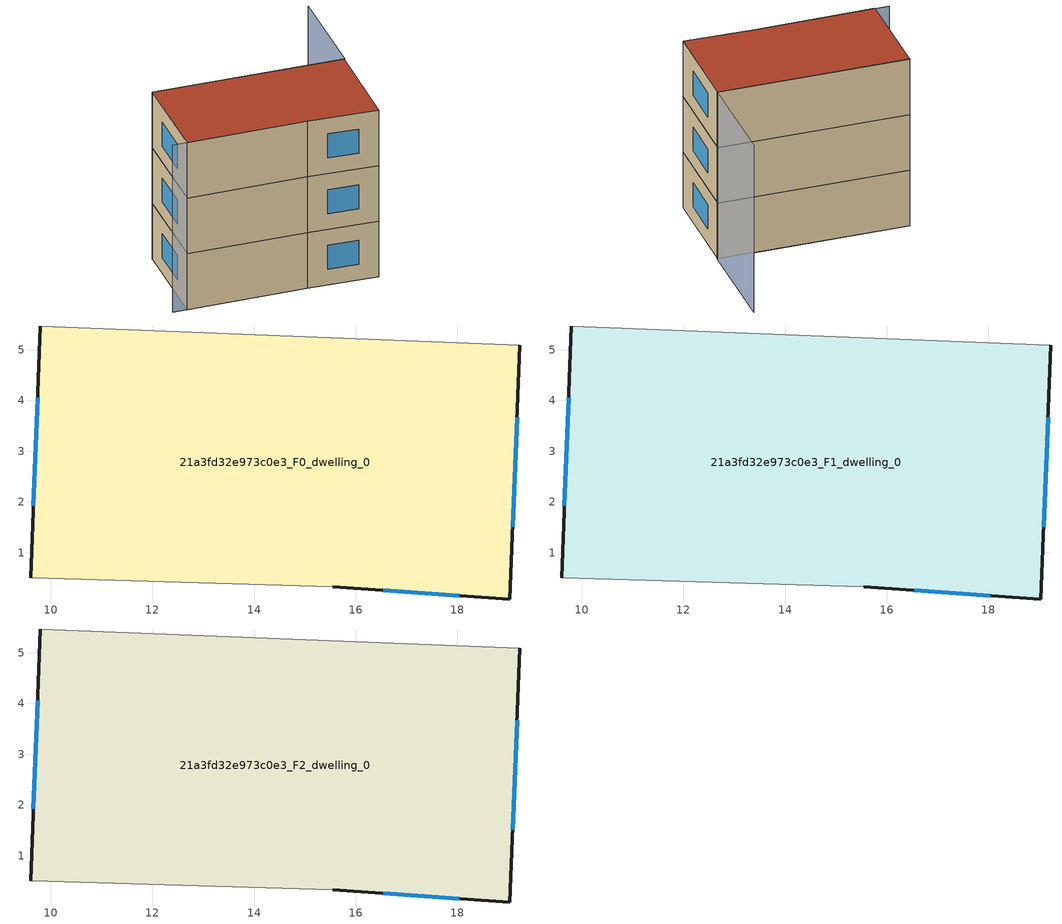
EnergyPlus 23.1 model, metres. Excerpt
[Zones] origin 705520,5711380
21a3fd32e973c0e3_F0_dwelling_0
 floor ground (EU_floor_Construction): 19.23,5.09 19.03,0.09 15.55,0.33 9.6,0.51 9.8,5.46 z0
 wall outside (EU_wall_Construction): 15.55,0.33 19.03,0.09 19.23,5.09 / 9.8,5.46 9.6,0.51 z0:3
 wall adiabatic (EU_wall_Construction): 19.23,5.09 9.8,5.46 / 9.6,0.51 15.55,0.33 z0:3
 window (EU_Window_Construction): 19.09,1.52 19.18,3.67 / 16.54,0.26 18.04,0.16 / 9.74,4.05 9.66,1.92 z0.85:2.15
21a3fd32e973c0e3_F1_dwelling_0
 floor to 21a3fd32e973c0e3_F0_dwelling_0 (EU_floor_Construction): 19.23,5.09 19.03,0.09 15.55,0.33 9.6,0.51 9.8,5.46 z3
 wall outside (EU_wall_Construction): 15.55,0.33 19.03,0.09 19.23,5.09 / 9.8,5.46 9.6,0.51 z3:6
 wall adiabatic (EU_wall_Construction): 19.23,5.09 9.8,5.46 / 9.6,0.51 15.55,0.33 z3:6
 window (EU_Window_Construction): 19.09,1.52 19.18,3.67 / 16.54,0.26 18.04,0.16 / 9.74,4.05 9.66,1.92 z3.85:5.15
21a3fd32e973c0e3_F2_dwelling_0
 floor to 21a3fd32e973c0e3_F1_dwelling_0 (EU_floor_Construction): 19.23,5.09 19.03,0.09 15.55,0.33 9.6,0.51 9.8,5.46 z6
 wall outside (EU_wall_Construction): 15.55,0.33 19.03,0.09 19.23,5.09 / 9.8,5.46 9.6,0.51 z6:9
 wall adiabatic (EU_wall_Construction): 19.23,5.09 9.8,5.46 / 9.6,0.51 15.55,0.33 z6:9
 window (EU_Window_Construction): 19.09,1.52 19.18,3.67 / 16.54,0.26 18.04,0.16 / 9.74,4.05 9.66,1.92 z6.85:8.15
 roof outside (EU_roof_Construction): 19.03,0.09 19.23,5.09 9.8,5.46 9.6,0.51 15.55,0.33 z9
shading: 8.91,0.54 15.55,0.33 / 19.46,10.27 19.26,5.09 / 19.26,5.09 9.78,5.46 z0:9
[Building]
EU S2 Campaign: North Axis=0; Terrain=City; Solar Distribution=FullExterior
[Site:Location]
London: Latitude=51.5; Longitude=-0.5; Time Zone=0; Elevation=25
[SizingPeriod:WeatherFileDays]
AnnualSizingPeriod: Begin Month=1; Begin Day of Month=1; End Month=12; End Day of Month=31; Day of Week for Start Day=Monday; Use Weather File Daylight Saving Period=No; Use Weather File Rain and Snow Indicators=No
[MATERIAL]
EU_InternalMass_Material: Roughness=MediumRough; Thickness=0.1; Conductivity=1; Density=1800; Specific Heat=900; Thermal Absorptance=0.9; Solar Absorptance=0.7; Visible Absorptance=0.7
[MATERIAL:NOMASS] Roughness=MediumRough; Thermal Absorptance=0.9; Solar Absorptance=0.7; Visible Absorptance=0.7
Name | Thermal Resistance
EU_wall_NoMass | 0.71061
EU_roof_NoMass | 2.41608
EU_floor_NoMass | 1.75078
[WINDOWMATERIAL:SIMPLEGLAZINGSYSTEM]
EU_Window_SimpleGlazing: UFactor=2.64892; Solar Heat Gain Coefficient=0.76; Visible Transmittance=0.76
[CONSTRUCTION]
EU_wall_Construction: EU_wall_NoMass
EU_roof_Construction: EU_roof_NoMass
EU_floor_Construction: EU_floor_NoMass
EU_Window_Construction: EU_Window_SimpleGlazing
EU_InternalMass_Construction: EU_InternalMass_Material
[ZONE] Type=1; Multiplier=1; Ceiling Height=autocalculate; Volume=139.852; Floor Area=autocalculate; Part of Total Floor Area=Yes
21a3fd32e973c0e3_F0_dwelling_0; 21a3fd32e973c0e3_F1_dwelling_0; 21a3fd32e973c0e3_F2_dwelling_0
[INTERNALMASS] Construction=EU_InternalMass_Construction; Surface Area=46.6173
Name | Zone or ZoneList
21a3fd32e973c0e3_F0_dwelling_0_EU_InternalMass | 21a3fd32e973c0e3_F0_dwelling_0
21a3fd32e973c0e3_F1_dwelling_0_EU_InternalMass | 21a3fd32e973c0e3_F1_dwelling_0
21a3fd32e973c0e3_F2_dwelling_0_EU_InternalMass | 21a3fd32e973c0e3_F2_dwelling_0
[OTHEREQUIPMENT] Fuel Type=Electricity; Design Level Calculation Method=Watts/Area; Power per Zone Floor Area=1; Fraction Latent=0; Fraction Radiant=0; Fraction Lost=0; Carbon Dioxide Generation Rate=0; EndUse Subcategory=EU_Step8_InternalGains
Name | Zone or ZoneList or Space or SpaceList | Schedule
EU_Step8_InternalGain_21a3fd32e973c0e3_F0_dwelling_0_f000 | 21a3fd32e973c0e3_F0_dwelling_0 | EU_Step8_GainSchedule_21a3fd32e973c0e3_F0_dwelling_0_f000
EU_Step8_InternalGain_21a3fd32e973c0e3_F1_dwelling_0_f000 | 21a3fd32e973c0e3_F1_dwelling_0 | EU_Step8_GainSchedule_21a3fd32e973c0e3_F1_dwelling_0_f000
EU_Step8_InternalGain_21a3fd32e973c0e3_F2_dwelling_0_f000 | 21a3fd32e973c0e3_F2_dwelling_0 | EU_Step8_GainSchedule_21a3fd32e973c0e3_F2_dwelling_0_f000
[ZONEVENTILATION:DESIGNFLOWRATE] Schedule=EU_AlwaysOn; Design Flow Rate Calculation Method=AirChanges/Hour; Air Changes per Hour=0.496673; Ventilation Type=Natural; Fan Pressure Rise=0; Fan Total Efficiency=1; Constant Term Coefficient=1; Temperature Term Coefficient=0; Velocity Term Coefficient=0; Velocity Squared Term Coefficient=0; Minimum Indoor Temperature=-100; Maximum Indoor Temperature=100; Delta Temperature=-100; Minimum Outdoor Temperature=-100; Maximum Outdoor Temperature=100; Maximum Wind Speed=40
Name | Zone or ZoneList or Space or SpaceList
EU_ConstantAir_21a3fd32e973c0e3_F0_dwelling_0 | 21a3fd32e973c0e3_F0_dwelling_0
EU_ConstantAir_21a3fd32e973c0e3_F1_dwelling_0 | 21a3fd32e973c0e3_F1_dwelling_0
EU_ConstantAir_21a3fd32e973c0e3_F2_dwelling_0 | 21a3fd32e973c0e3_F2_dwelling_0
[HVACTEMPLATE:THERMOSTAT] Constant Heating Setpoint=20; Constant Cooling Setpoint=50
EU_HeatOnly_21a3fd32e973c0e3_F0_dwelling_0; EU_HeatOnly_21a3fd32e973c0e3_F1_dwelling_0; EU_HeatOnly_21a3fd32e973c0e3_F2_dwelling_0
[HVACTEMPLATE:ZONE:IDEALLOADSAIRSYSTEM] System Availability Schedule=EU_AlwaysOn; Maximum Heating Supply Air Temperature=50; Minimum Cooling Supply Air Temperature=13; Maximum Heating Supply Air Humidity Ratio=0.0156; Minimum Cooling Supply Air Humidity Ratio=0.0077; Heating Limit=NoLimit; Cooling Limit=NoLimit; Heating Availability Schedule=EU_AlwaysOn; Cooling Availability Schedule=EU_CoolingOff; Dehumidification Control Type=ConstantSensibleHeatRatio; Cooling Sensible Heat Ratio=0.7; Dehumidification Setpoint=60; Humidification Control Type=None; Humidification Setpoint=30; Outdoor Air Method=None; Outdoor Air Flow Rate per Person=0.00944; Outdoor Air Flow Rate per Zone Floor Area=0; Outdoor Air Flow Rate per Zone=0; Demand Controlled Ventilation Type=None; Outdoor Air Economizer Type=NoEconomizer; Heat Recovery Type=None; Sensible Heat Recovery Effectiveness=0.7; Latent Heat Recovery Effectiveness=0.65
Name | Template Thermostat
21a3fd32e973c0e3_F0_dwelling_0 | EU_HeatOnly_21a3fd32e973c0e3_F0_dwelling_0
21a3fd32e973c0e3_F1_dwelling_0 | EU_HeatOnly_21a3fd32e973c0e3_F1_dwelling_0
21a3fd32e973c0e3_F2_dwelling_0 | EU_HeatOnly_21a3fd32e973c0e3_F2_dwelling_0
[SIZING:ZONE] Zone Cooling Design Supply Air Temperature Input Method=SupplyAirTemperature; Zone Cooling Design Supply Air Temperature=13; Zone Heating Design Supply Air Temperature Input Method=SupplyAirTemperature; Zone Heating Design Supply Air Temperature=50; Zone Cooling Design Supply Air Humidity Ratio=0.008; Zone Heating Design Supply Air Humidity Ratio=0.008; Cooling Design Air Flow Method=DesignDay; Cooling Design Air Flow Rate=0; Cooling Minimum Air Flow per Zone Floor Area=0.000762; Cooling Minimum Air Flow=0; Cooling Minimum Air Flow Fraction=0.2; Heating Design Air Flow Method=DesignDay; Heating Design Air Flow Rate=0; Heating Maximum Air Flow per Zone Floor Area=0.002032; Heating Maximum Air Flow=0.141576; Heating Maximum Air Flow Fraction=0.3; Account for Dedicated Outdoor Air System=No; Dedicated Outdoor Air System Control Strategy=NeutralSupplyAir; Dedicated Outdoor Air Low Setpoint Temperature for Design=autosize; Dedicated Outdoor Air High Setpoint Temperature for Design=autosize; Zone Load Sizing Method=Sensible Load Only No Latent Load; Zone Latent Cooling Design Supply Air Humidity Ratio Input Method=HumidityRatioDifference; Zone Cooling Design Supply Air Humidity Ratio Difference=0.005; Zone Latent Heating Design Supply Air Humidity Ratio Input Method=HumidityRatioDifference; Zone Humidification Design Supply Air Humidity Ratio Difference=0.005
21a3fd32e973c0e3_F0_dwelling_0; 21a3fd32e973c0e3_F1_dwelling_0; 21a3fd32e973c0e3_F2_dwelling_0
[SCHEDULE:CONSTANT]
Name | Hourly Value
EU_AlwaysOn | 1
EU_CoolingOff | 0
[SCHEDULE:FILE] Column Number=1; Rows to Skip at Top=0; Number of Hours of Data=8760; Column Separator=Comma; Interpolate to Timestep=No; Minutes per Item=60; Adjust Schedule for Daylight Savings=Yes
Name | File
EU_Step8_GainSchedule_21a3fd32e973c0e3_F0_dwelling_0_f000 | ../../schedules/21a3fd32e973c0e3/21a3fd32e973c0e3_F0_dwelling_0_f000_gain.csv
EU_Step8_GainSchedule_21a3fd32e973c0e3_F1_dwelling_0_f000 | ../../schedules/21a3fd32e973c0e3/21a3fd32e973c0e3_F1_dwelling_0_f000_gain.csv
EU_Step8_GainSchedule_21a3fd32e973c0e3_F2_dwelling_0_f000 | ../../schedules/21a3fd32e973c0e3/21a3fd32e973c0e3_F2_dwelling_0_f000_gain.csv
